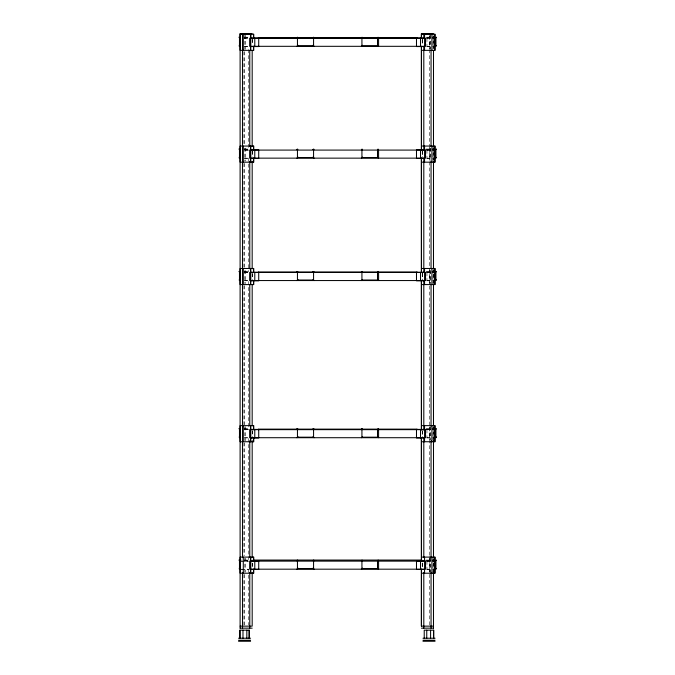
<?xml version="1.0" encoding="UTF-8"?>
<svg xmlns="http://www.w3.org/2000/svg" width="675" height="675" viewBox="0 0 675 675"><rect width="100%" height="100%" fill="white"/><g stroke="black" fill="none" stroke-linecap="round" stroke-linejoin="round"><path stroke-width="0.51" stroke-dasharray="3.38 2.53" d="M244.181 37.192L248.383 37.192M426.549 37.192L433.907 37.192M244.679 37.733L247.877 37.733M426.465 37.733L433.907 37.733M244.316 38.002L248.468 38.002M426.727 38.002L434 38.002M244.215 38.273L248.417 38.273M426.549 38.273L434.911 38.256M244.316 46.313L248.341 46.313M426.853 46.313L434.784 46.313M244.316 46.567L248.468 46.567M426.727 46.567L434 46.567M244.181 149.015L248.889 149.015M425.959 149.015L433.907 149.015M244.679 149.563L247.877 149.563M426.465 149.563L433.907 149.563M244.316 149.833L248.468 149.833M426.727 149.833L434 149.833M426.853 150.086L434.911 150.086M426.549 150.103L433.907 150.103M244.316 158.144L248.341 158.144M426.853 158.144L434.784 158.144M244.316 158.397L248.468 158.397M426.727 158.397L434 158.397M244.181 271.426L248.889 271.426M425.959 271.426L433.907 271.426M244.679 271.966L247.877 271.966M426.465 271.966L433.907 271.966M244.316 272.236L248.468 272.236M426.727 272.236L434 272.236M244.215 272.514L248.417 272.514M426.549 272.514L434.911 272.489M244.316 280.555L248.341 280.555M426.853 280.555L434.784 280.555M244.316 280.8L248.468 280.8M426.727 280.8L434 280.8M244.181 428.591L249.936 428.591M425.959 428.591L433.907 428.591M244.679 429.131L247.877 429.131M426.465 429.131L433.907 429.131M244.316 429.401L248.468 429.401M426.727 429.401L434 429.401M426.853 429.654L434.911 429.654M426.549 429.671L433.907 429.671M244.316 437.712L248.341 437.712M426.853 437.712L434.784 437.712M244.316 437.965L248.468 437.965M426.727 437.965L434 437.965M244.181 560.064L249.936 560.064M425.959 560.064L433.907 560.064M244.679 560.604L247.877 560.604M426.465 560.604L433.907 560.604M244.316 560.874L248.468 560.874M426.727 560.874L434 560.874M240.283 561.127L248.341 561.127M426.853 561.127L434.911 561.127M241.059 561.144L248.417 561.144M426.549 561.144L433.907 561.144M241.296 569.185L248.341 569.185M426.853 569.185L434.784 569.185M241.194 569.438L248.468 569.438M426.727 569.438L434 569.438M432.937 35.859L432.937 48.507M432.937 147.589L432.937 160.237M432.937 269.865L432.937 283.567M432.937 426.921L432.937 439.568M432.937 558.681L432.937 572.383M430.237 35.235L430.237 49.342M430.237 148.07L430.237 160.161M430.237 270.481L430.237 283.576M430.237 426.634L430.237 439.729M430.237 558.107L430.237 572.214M430.11 35.235L430.11 49.342M430.11 148.07L430.11 160.161M430.11 270.481L430.11 283.576M430.11 426.634L430.11 439.729M430.11 558.107L430.11 572.214M429.671 35.859L429.671 48.507M429.671 147.589L429.671 160.237M429.671 269.865L429.671 283.567M429.671 426.921L429.671 439.568M429.671 558.681L429.671 572.383M429.275 35.859L429.275 48.507M429.275 49.562L429.275 555.517M429.275 556.571L429.275 625.084M426.98 38.256L426.98 46.313M426.98 150.086L426.98 158.144M426.98 272.489L426.98 280.555M426.98 429.654L426.98 437.712M426.98 561.127L426.98 569.185M422.643 39.268L422.643 44.305M422.643 151.09L422.643 157.14M422.643 273.502L422.643 279.543M422.643 430.667L422.643 436.708M422.643 563.144L422.643 568.181M422.457 39.268L422.457 44.305M422.457 151.09L422.457 157.14M422.457 273.502L422.457 279.543M422.457 430.667L422.457 436.708M422.457 563.144L422.457 568.181M422.196 40.078L422.196 44.288M422.196 150.753L422.196 157.072M422.196 273.021L422.196 279.349M422.196 431.131L422.196 436.404M422.196 562.891L422.196 568.164M252.745 39.268L252.745 44.305M252.745 151.09L252.745 157.14M252.745 273.502L252.745 279.543M252.745 430.667L252.745 436.708M252.745 563.144L252.745 568.181M252.56 39.268L252.56 44.305M252.56 151.09L252.56 157.14M252.56 273.502L252.56 279.543M252.56 430.667L252.56 436.708M252.56 563.144L252.56 568.181M248.501 49.562L248.501 149.698M248.501 158.127L248.501 271.966M248.501 281.458L248.501 429.03M248.501 438.514L248.501 555.517M248.501 556.571L248.501 559.735M248.501 569.219L248.501 625.084M245.093 35.235L245.093 49.342M245.093 148.07L245.093 161.165M245.093 270.481L245.093 283.576M245.093 426.634L245.093 440.741M245.093 558.107L245.093 572.214M244.966 35.235L244.966 49.342M244.966 148.07L244.966 161.165M244.966 270.481L244.966 283.576M244.966 426.634L244.966 440.741M244.966 558.107L244.966 572.214M244.308 51.671L244.308 145.479M244.308 163.401L244.308 267.756M244.308 285.677L244.308 424.811M244.308 442.733L244.308 555.517M244.308 574.492L244.308 625.084M243.911 51.671L243.911 145.479M243.911 163.401L243.911 267.756M243.911 285.677L243.911 424.811M243.911 442.733L243.911 555.517M243.911 574.492L243.911 625.084M248.341 150.086L244.316 150.086L248.417 150.103M248.341 429.654L244.316 429.654L248.417 429.671M433.502 48.507L433.502 35.859L433.477 48.507M433.502 160.237L433.502 147.589L433.477 160.237M433.502 283.567L433.502 269.865L433.477 283.567M433.502 439.568L433.502 426.921L433.477 439.568M433.502 572.383L433.502 558.681L433.477 572.383"/><path stroke-width="1.01" d="M250.636 441.745L250.661 425.63L250.661 441.745M250.636 284.58L250.661 268.464L250.661 284.58M250.636 162.177L250.661 146.053L250.661 162.177M250.636 50.347L250.636 34.231M250.636 573.218L250.661 557.103L250.661 573.218M424.567 425.63L424.567 441.745M424.567 268.464L424.567 284.58M424.567 146.053L424.567 162.177M424.567 34.231L424.567 50.347M424.567 557.103L424.567 573.218M250.636 38.247L250.661 34.231L250.661 50.347M435.4 437.054L436.067 437.712L436.396 436.919M296.907 46.339L297.987 45.25M361.387 46.339L362.467 45.25M296.907 158.161L297.987 157.081M435.383 38.273L436.463 37.192M361.387 158.161L362.467 157.081M296.907 280.572L297.987 279.484M435.383 150.103L436.463 149.015M361.387 280.572L362.467 279.484M435.383 272.514L436.463 271.426M296.907 437.737L297.987 436.649M361.387 437.737L362.467 436.649M435.383 429.671L436.463 428.591M296.907 569.211L297.987 568.122M361.387 569.211L362.467 568.122M435.383 561.144L436.463 560.064M362.197 38.205L362.07 37.209L361.454 38.002M378.321 38.205L378.042 37.192L377.663 38.112M362.197 150.027L362.07 149.04L361.454 149.833M378.321 150.027L378.042 149.015L377.663 149.943M362.197 272.438L362.07 271.443L361.454 272.236M378.321 272.438L378.042 271.426L377.663 272.354M362.197 429.604L362.07 428.608L361.454 429.401M378.321 429.604L378.186 428.608L377.663 429.519M362.197 561.077L362.07 560.081L361.454 560.874M378.321 561.077L378.186 560.081L377.663 560.992M239.33 45.267L239.195 46.263L239.937 45.52M239.33 157.098L239.195 158.093L239.937 157.351M239.33 279.501L239.33 280.555L239.937 279.754M239.33 436.666L239.33 437.712L239.937 436.919M239.33 568.139L239.33 569.185L239.937 568.392M240.081 33.75L252.188 33.75M433.502 33.75L421.386 33.75L421.386 37.969M421.445 34.231L435.046 34.231L435.046 50.347L421.445 50.347M240.477 37.733L239.473 37.733L239.473 45.79M258.348 37.733L417.091 37.733M250.661 38.002L258.719 38.002L258.719 46.567L250.661 46.567M424.541 38.002L416.483 38.002L416.483 46.567L424.541 46.567M378.042 45.79L361.927 45.79L361.927 37.733M421.445 146.053L435.046 146.053L435.038 162.177L421.445 162.177M240.477 149.563L239.473 149.563L239.473 157.621M250.661 149.833L258.719 149.833L258.719 158.397L250.661 158.397M424.541 149.833L416.483 149.833L416.483 158.397L424.541 158.397M378.042 157.621L361.927 157.621L361.927 149.563M421.445 268.464L435.046 268.464L435.046 284.58L421.445 284.58M240.477 271.966L239.473 271.966L239.473 280.024M258.348 271.966L417.091 271.966M250.661 272.236L258.719 272.236L258.719 280.8L250.661 280.8M424.541 272.236L416.483 272.236L416.483 280.8L424.541 280.8M378.042 280.024L361.927 280.024L361.927 271.966M421.445 425.63L435.046 425.63L435.038 441.745L421.445 441.745M240.477 429.131L239.473 429.131L239.473 437.189M258.348 429.131L417.091 429.131M250.661 429.401L258.719 429.401L258.719 437.965L250.661 437.965M424.541 429.401L416.483 429.401L416.483 437.965L424.541 437.965M378.042 437.189L361.927 437.189L361.927 429.131M421.445 557.103L435.046 557.103L435.046 573.218L421.445 573.218M241.026 560.064L238.925 560.064L240.013 561.144M253.091 560.064L421.757 560.064M240.477 560.604L239.473 560.604L239.473 568.662M250.661 560.874L258.719 560.874L258.719 569.438L250.661 569.438M424.541 560.874L416.483 560.874L416.483 569.438L424.541 569.438M378.042 568.662L361.927 568.662L361.927 560.604M240.081 626.138L252.188 626.138L252.188 572.383M433.502 626.138L421.386 626.138L421.386 569.219M240.038 628.155L252.188 628.155M421.386 628.155L433.536 628.155M238.537 638.229L250.602 638.229M422.972 638.229L435.046 638.229M238.537 640.246L250.602 640.246M422.972 640.246L435.046 640.246M238.537 641.25L250.602 641.25M422.972 641.25L435.046 641.25M313.023 45.25L314.111 46.339M238.925 37.192L240.013 38.273M313.023 157.081L314.111 158.161M238.925 149.015L240.013 150.103M313.023 279.484L314.111 280.572M238.925 271.426L240.013 272.514M313.023 436.649L314.111 437.737M238.925 428.591L240.013 429.671M313.023 568.122L314.111 569.211M436.396 45.52L436.067 46.313L435.383 45.79M436.396 157.351L436.067 158.144L435.383 157.621M436.396 279.754L436.067 280.555L435.383 280.024M436.396 568.392L436.067 569.185L435.383 568.662M435.923 37.733L435.923 45.79M435.923 149.563L435.923 157.621M435.923 271.966L435.923 280.024M435.923 429.131L435.923 437.189M435.923 560.604L435.923 568.662M434.793 34.231L434.793 50.347M434.793 146.053L434.793 162.177M434.793 268.464L434.793 284.58M434.793 425.63L434.793 441.745M434.793 557.103L434.793 573.218M433.789 638.229L433.789 630.172L424.229 630.172L424.229 638.229M433.51 630.172L433.51 638.229M431.916 34.231L431.899 50.347M431.916 146.053L431.899 162.177M431.899 268.464L431.916 284.58M431.916 425.63L431.899 441.745M431.899 557.103L431.916 573.218M431.055 50.617L431.055 146.534M431.055 161.291L431.055 268.81M431.055 284.622L431.055 425.866M431.055 440.623L431.055 557.626M431.055 572.383L431.055 628.155M430.591 630.172L430.591 638.229M426.752 630.172L426.752 638.229M423.807 33.75L423.807 37.969M423.807 46.398L423.807 149.698M423.807 158.127L423.807 271.966M423.807 280.403L423.807 430.085M423.807 437.459L423.807 557.626M423.807 572.383L423.807 628.155M421.411 33.75L421.445 38.256M421.445 46.313L421.445 150.086M421.411 158.127L421.445 272.489M421.411 280.403L421.445 429.654M421.411 437.459L421.445 561.127M421.445 569.185L421.411 626.138M421.386 46.398L421.386 149.698M421.386 158.127L421.386 271.966M421.386 280.403L421.386 430.085M421.386 437.459L421.386 560.782M420.508 38.256L420.508 46.313M420.508 150.086L420.508 158.144M420.508 272.489L420.508 280.555M420.508 429.654L420.508 437.712M420.508 561.127L420.508 569.185M378.591 38.737L378.591 46.339L377.502 45.25L377.502 38.737M378.591 150.567L378.591 158.161L377.502 157.081L377.502 150.567M378.591 272.978L378.591 280.572L377.502 279.484L377.502 272.978M378.591 430.135L378.591 437.737L377.502 436.649L377.502 430.135M378.591 561.617L378.591 569.211L377.502 568.122L377.502 561.617M313.571 37.733L313.571 45.79L297.447 45.79L297.447 37.733M313.571 149.563L313.571 157.621L297.447 157.621L297.447 149.563M313.571 271.966L313.571 280.024L297.447 280.024L297.447 271.966M313.571 429.131L313.571 437.189L297.447 437.189L297.447 429.131M313.571 560.604L313.571 568.662L297.447 568.662L297.447 560.604M254.779 38.256L254.779 46.313M254.779 150.086L254.779 158.144M254.779 272.489L254.779 280.555M254.779 429.654L254.779 437.712M254.779 561.127L254.779 569.185M253.758 38.256L253.758 34.231L240.157 34.231L240.157 50.347L253.758 50.347L253.758 46.313M253.758 150.086L253.758 146.053L240.157 146.053L240.157 162.177L253.758 162.177L253.758 158.144M253.758 272.489L253.758 268.464L240.157 268.464L240.157 284.58L253.758 284.58L253.758 280.555M253.758 429.654L253.758 425.63L240.157 425.63L240.157 441.745L253.758 441.745L253.758 437.712M253.758 561.127L253.758 557.103L240.157 557.103L240.157 573.218L253.758 573.218L253.758 569.185M253.505 34.231L253.505 38.256M253.505 46.313L253.505 50.347M253.505 146.053L253.505 150.086M253.505 158.144L253.505 162.177M253.505 268.464L253.505 272.489M253.505 280.555L253.505 284.58M253.505 425.63L253.505 429.654M253.505 437.712L253.505 441.745M253.505 557.103L253.505 561.127M253.505 569.185L253.505 573.218M252.188 50.617L252.172 146.534M252.188 161.291L252.172 268.81M252.188 284.622L252.172 425.866M252.188 440.623L252.172 557.626M249.775 50.617L249.775 146.534M249.775 161.291L249.775 268.81M249.775 284.622L249.775 425.866M249.775 440.623L249.775 557.626M249.775 572.383L249.775 628.155M249.345 638.229L249.345 630.172L239.785 630.172L239.785 638.229M249.067 630.172L249.067 638.229M246.831 630.172L246.831 638.229M243.278 34.231L243.295 50.347M243.278 146.053L243.295 162.177M243.278 268.464L243.295 284.58M243.295 425.63L243.278 441.745M243.278 557.103L243.295 573.218M242.983 630.172L242.983 638.229M242.519 33.75L242.519 557.626M242.519 572.383L242.519 628.155M240.41 34.231L240.41 50.347M240.41 146.053L240.41 162.177M240.41 268.464L240.41 284.58M240.41 425.63L240.41 441.745M240.41 557.103L240.41 573.218M240.106 33.75L240.106 628.155M240.064 630.172L240.064 638.229M296.924 37.589C297.591 39.665 298.536 36.129 296.924 37.589M296.924 149.42C297.591 151.495 298.536 147.96 296.924 149.42M313.04 37.589C313.706 39.665 314.66 36.129 313.04 37.589M296.924 271.831C297.591 273.898 298.536 270.363 296.924 271.831M313.04 149.42C313.706 151.495 314.66 147.96 313.04 149.42M313.04 271.831C313.706 273.898 314.66 270.363 313.04 271.831M296.924 428.988C297.591 431.063 298.536 427.528 296.924 428.988M313.04 428.988C313.706 431.063 314.66 427.528 313.04 428.988M296.924 560.461C297.591 562.537 298.536 559.001 296.924 560.461M313.04 560.461C313.706 562.537 314.66 559.001 313.04 560.461M425.545 38.256L249.649 38.256L249.649 46.313L425.545 46.313L425.545 38.256M425.545 150.086L249.649 150.086L249.649 158.144L425.545 158.144L425.545 150.086M425.545 272.489L249.649 272.489L249.649 280.555L425.545 280.555L425.545 272.489M425.545 429.654L249.649 429.654L249.649 437.712L425.545 437.712L425.545 429.654M425.545 561.127L249.649 561.127L249.649 569.185L425.545 569.185L425.545 561.127M433.502 146.534L433.502 50.617L433.477 146.534M433.502 268.81L433.502 161.291L433.477 268.81M433.502 425.866L433.502 284.622L433.477 425.866M433.502 557.626L433.502 440.623L433.477 557.626M433.502 628.155L433.502 572.383L433.477 628.155"/></g></svg>
